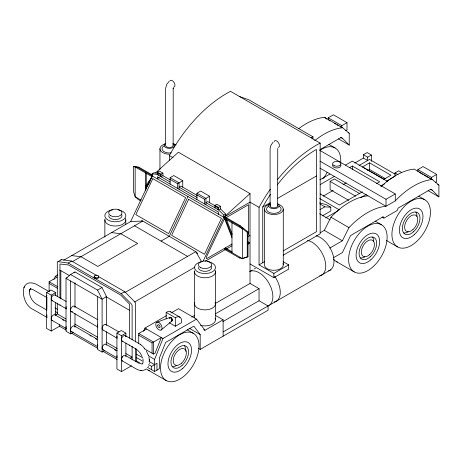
<?xml version="1.0" encoding="UTF-8"?>
<svg xmlns="http://www.w3.org/2000/svg" width="462" height="462" viewBox="0 0 462 462"><rect width="100%" height="100%" fill="white"/><g stroke="black" fill="none" stroke-linecap="round" stroke-linejoin="round"><path stroke-width="0.69" d="M51.213 331.029L51.213 295.143L46.656 292.51L46.656 328.401L51.213 331.029L59.5 326.247L66.32 330.18M55.636 315.078L55.636 302.35M106.531 325.363L106.531 296.644L101.986 287.537L74.994 271.951L70.565 274.509L66.02 278.367L66.02 331.254L70.565 333.876L70.565 280.988M74.994 326.957L74.994 313.531M97.563 296.575L97.563 349.463L102.108 352.084L102.108 299.197L97.563 290.09L70.565 274.509M106.531 345.166L106.531 331.739M121.471 371.592L121.471 335.707L116.921 333.079L116.921 368.965L121.471 371.592L131.52 365.794M125.895 356.595L125.895 343.168M162.93 173.135L160.343 174.63L157.375 172.915L157.375 172.066L159.228 170.998L162.93 173.135L162.93 175.699L170.149 179.868M172.21 320.27C171.263 321.61 171.344 321.564 172.216 320.23C172.182 318.971 171.183 317.221 169.733 317.504L156.745 322.291M171.125 321.182L172.014 320.911L172.182 319.814M121.477 359.378L121.489 359.702M121.489 359.038L121.552 358.674M143.139 362.075L142.562 363.831L142.758 363.606M149.272 363.559L149.37 362.878M121.639 358.304L121.772 357.934M169.352 317.989C170.403 316.378 172.349 318.89 172.216 320.178M46.916 314.859L46.853 317.151M49.07 291.62L36.198 284.188C17.891 276.397 21.339 304.828 33.073 309.401L47.164 317.538M29.799 289.657L29.539 290.211L29.966 289.304L29.337 291.77L29.377 291.308C29.325 296.408 32.23 301.461 36.527 304.169L46.91 310.164M277.749 148.481L277.627 205.688M53.962 279.568L55.273 276.305L57.756 274.873M143.636 331.341L144.947 328.078L166.695 315.523M198.325 348.342L200.19 349.422L200.19 334.575L193.867 326.143L165.662 342.429L159.344 358.16L159.344 368.728L154.603 371.465L154.603 359.372L162.988 338.496L196.541 319.127L204.932 330.313L223.123 319.814L223.123 336.18M121.928 357.559L122.124 357.201M63.594 260.268L130.677 221.541L152.194 175.912L152.194 173.776L154.042 172.707L157.935 173.348M188.011 196.593L169.265 236.342L161.042 241.089M203.234 260.938L223.827 217.273L250.023 193.595L178.396 152.235L155.63 172.805M23.862 287.635L24.394 286.527M148.267 366.528L148.533 365.973M320.143 232.802L324.347 230.376L330.942 217.209A68.07 39.299 -60 0 1 367.971 195.83M329.793 248.065L342.388 240.794L348.983 227.627A68.07 39.299 -60 0 1 386.013 206.248L395.276 200.901A68.07 39.299 -60 0 1 432.299 179.522L438.9 185.071L438.9 196.87L428.072 190.615M173.446 87.774L173.129 88.542L173.215 88.236L173.14 145.363M262.751 262.722L262.751 206.97L265.581 202.027A104.805 60.51 -60 0 1 270.426 194.404M29.701 289.876L30.319 289.021L31 288.917L30.053 289.218L30.648 288.912L29.857 289.495L30.706 288.975L32.513 289.351L46.835 297.557M122.338 356.855L122.58 356.537M150.058 181.323L145.53 187.815L146.269 187.387L149.151 183.258M145.53 186.099L152.194 176.767L135.164 166.938L133.374 166.661L133.374 191.314L135.164 196.72L138.126 199.451L140.592 200.878M148.77 182.172L151.265 178.673M273.134 142.117L271.032 145.12L270.097 148.695L270.091 205.688M169.219 81.243L166.707 84.454L165.61 88.369L165.604 145.363A3.771 2.177 0 0 0 169.866 147.522A3.771 2.177 0 0 0 173.013 144.802M159.228 177.235L157.375 178.91L157.375 176.767L218.642 212.139L218.642 214.276M73.984 272.811L74.994 271.951M169.733 317.504L169.335 318.023L170.363 317.469M161.047 330.047L171.997 320.946M96.933 275.652L71.656 261.059L61.429 259.615L57.3 262.07L57.3 296.639M60.759 260.066L61.429 259.615M145.98 369.144C143.064 371.304 138.998 370.68 136.071 368.867L121.98 360.73C120.438 358.737 122.88 354.562 125.387 355.474L139.437 363.582M133.374 166.661L134.113 166.233L138.866 167.192L152.443 175.029M141.21 200.208L135.164 196.72L135.164 166.938L135.903 166.511M135.164 166.938L138.126 167.619L138.866 167.192M157.375 172.915L157.744 172.701L157.744 174.422L158.934 175.11M157.744 174.422L152.194 173.776M160.343 174.63L160.343 176.351L160.712 176.138M160.343 176.351L161.082 176.767L162.93 175.699M170.103 184.119L170.103 177.703L173.804 175.566L182.756 180.734L182.756 187.15M170.103 179.412L177.575 183.726L182.756 180.734M57.969 261.619L68.197 263.057L71.656 261.059M72.28 261.723L142.752 221.038L195.778 251.646L197.736 253.678M196.962 199.624L196.962 193.214L200.664 191.072L209.621 196.246L209.621 202.656M328.211 119.785L328.211 117.804L333.402 114.807L347.002 122.655L347.002 129.972L345.593 130.786M49.116 291.718L49.116 281.756L56.913 277.252L55.273 276.305M67.129 277.726L66.02 278.367L102.108 299.197L106.531 296.644M196.962 194.924L204.435 199.238L209.621 196.246M311.145 137.884L312.988 136.827L312.988 138.987M46.656 292.51L51.086 289.957L55.636 292.585L55.636 295.328M328.211 117.804L341.811 125.652L347.002 122.655M51.213 295.143L55.636 292.585M215.309 207.652L214.94 207.865L214.94 205.301L216.793 204.233L220.495 206.37L220.495 208.934L225.675 214.062L225.675 215.598M215.309 205.942L214.94 206.156L217.902 207.865L220.495 206.37M319.889 149.7L341.002 137.509L342.625 138.444L349.226 145.097L349.226 133.241L342.625 127.749L324.584 117.331A68.07 39.299 -60 0 0 298.706 128.65M218.272 209.361L217.902 209.575L217.902 207.865M220.495 208.934L218.642 210.002L205.919 202.656L207.767 201.588L214.986 205.752M250.023 263.923L273.856 277.685L288.669 269.132L288.669 264.859L273.856 273.412L259.049 264.859L259.049 207.351L250.023 202.142L223.827 217.273L223.827 215.136L225.675 214.062M97.563 290.09L101.986 287.537M55.434 315.003L57.3 313.929L66.026 318.965M231.97 237.722L224.567 218.555L224.567 217.527L225.306 217.1L240.119 225.652L248.002 231.988L248.002 256.635L242.342 258.599L239.38 257.912L224.567 249.359L224.567 248.337L242.342 258.599L248.002 256.635M225.918 217.775L248.544 204.712L248.544 234.494M262.751 206.97L270.247 202.645M277.743 198.319L316.47 175.958M68.197 263.057L121.217 293.67L124.676 291.666L134.91 302.038L135.574 303.263L135.574 341.955M224.567 217.527L239.38 226.08L240.119 225.652M319.871 179.868L329.862 174.105M345.478 165.09L352.344 161.123L387.543 181.445M354.81 163.028L363.432 158.05L363.432 154.724L367.134 152.587L371.367 155.03L371.367 161.336M124.676 292.694L195.778 251.646L201.623 261.711M232.034 244.023L206.56 258.732L206.56 256.733L224.567 218.555L242.342 228.811L243.081 228.384L241.303 227.362M320.16 184.598L334.396 176.38M349.249 167.804L352.344 166.014L379.689 181.803L376.594 183.587M363.432 154.724L367.665 157.172L371.367 155.03M348.752 200.358L330.111 189.593L330.111 181.416L334.344 178.973L359.823 193.682M359.043 165.477L369.519 159.43L394.998 174.139M70.565 333.876L73.331 332.282M247.262 257.063L247.262 232.415L248.002 231.988M369.519 162.849L362.508 166.898L383.922 179.262L390.933 175.213L369.519 162.849L369.519 169.502L385.429 178.684M134.604 301.986L194.854 267.198M205.082 261.296L225.058 249.763M226.305 249.041L231.924 245.801M248.152 236.428L250.023 235.349M323.256 196.119L333.16 190.402M343.058 184.685L346.154 182.894M367.764 170.513L369.519 169.41M248.1 243.301L249.284 242.614L249.284 243.468L248.1 244.155M319.941 209.673L324.861 206.837L330.78 207.224L330.78 211.024L322.309 215.921M239.38 257.912L240.119 257.484M116.921 333.079L121.344 330.521L125.895 333.148L125.895 336.804M362.358 191.805L339.454 205.03L320.189 193.907M386.388 181.26L395.01 176.282L395.01 172.955L398.712 170.819L401.738 172.563M121.471 335.707L125.895 333.148M325.826 217.793L338.213 210.637M360.683 197.667L366.302 194.421M380.665 186.128L384.413 183.963M417.885 171.569L417.885 169.577L423.077 166.58L436.677 174.434L436.677 181.803L435.273 182.611M102.108 352.084L104.874 350.491M171.668 312.653L178.499 308.708L196.541 319.127M138.739 343.462L138.739 333.5L146.535 328.996M259.049 264.859L264.599 261.654M283.223 250.901L316.47 231.705L316.47 149.457L314.576 150.52A104.805 60.51 -60 0 0 277.275 184.904M250.427 271.125L252.275 270.051M254.129 268.982L255.365 268.272M283.223 255.18L320.172 233.847L320.172 143.093L230.492 91.32A110.048 63.537 -60 0 0 169.369 155.578L169.369 160.609M320.01 161.18L386.013 199.289L395.276 193.942L395.276 200.901M417.885 169.577L431.485 177.431L436.677 174.434M169.219 322.719L175.323 326.247L181.491 322.684A8.605 4.966 -60 0 0 175.323 317.694L166.164 312.41L166.164 318.82M191.695 317.123L194.698 315.39M215.067 303.626L250.023 283.449L259.049 288.652L259.049 300.745L222.84 321.65M138.739 335.21L152.073 342.902L161.348 337.549L155.059 353.205L153.551 354.077L144.196 348.671M130.249 358.2L132.115 357.12L125.878 353.522M215.35 313.883L259.049 288.652M382.114 217.042L383.98 218.116L397.308 210.424L398.123 208.079L430.676 189.281L432.299 190.217L438.9 196.87M135.528 361.642L136.556 361.047L141.99 364.183M333.391 257.784L342.388 252.587L350.612 235.505L383.165 216.713L383.98 218.116M148.625 364.622L151.64 366.366L156.97 363.282L156.97 370.097M223.123 331.907L268.07 305.954L268.07 310.233L200.19 349.422M269.519 305.116L330.642 269.831M130.677 221.541L142.752 221.038L141.32 220.865M122.58 360.943L121.98 360.73M141.528 370.524L140.298 370.426M111.498 232.611L120.801 233.708L137.641 243.434L97.817 266.424L80.977 256.705L71.674 255.607M319.6 202.933L326.339 204.654L330.78 207.224M170.449 317.492L170.744 317.631M239.518 96.529L248.758 99.746L312.988 136.827M432.299 179.522L414.258 169.104A68.07 39.299 -60 0 0 381.196 186.521M328.829 120.143L330.064 120.859M334.396 123.354L335.631 124.07M336.867 124.78L338.103 125.497M339.957 126.565L341.193 127.281M419.121 172.28L422.828 174.422M424.064 175.138L428.389 177.633M429.631 178.349L430.867 179.065M348.019 132.548L349.226 133.241M437.687 184.373L438.9 185.071M340.76 137.37L342.625 138.444M430.434 189.143L432.299 190.217M338.398 138.843L349.226 145.097M395.01 172.955L398.036 174.705M363.432 158.05L367.665 160.499L367.665 157.172M328.898 144.387L335.117 147.979M418.572 196.159L424.797 199.751A27.229 15.72 -60 0 1 416.164 241.926A27.229 15.72 -60 0 1 392.584 228.315A27.229 15.72 -60 0 1 424.797 199.751M319.935 150.445L395.276 193.942M320.004 168.139L386.013 206.248L386.013 199.289M330.111 181.416L355.59 196.125M375.265 221.159L381.491 224.751A27.229 15.72 -60 0 1 372.857 266.932A27.229 15.72 -60 0 1 349.278 253.315A27.229 15.72 -60 0 1 381.491 224.751M319.692 198.516L339.454 209.921M386.365 240.448L397.568 246.91M319.964 204.013L324.861 206.837M330.942 217.209L348.983 227.627M319.635 213.756L330.128 219.814M324.347 230.376L342.388 240.794M169.369 155.578L172.979 157.663M336.215 261.498L354.262 271.916M170.103 177.703L179.054 182.871L179.054 189.287M196.962 193.214L205.919 198.383L205.919 204.793M214.94 205.301L218.642 207.438L218.642 210.002L223.827 215.136M196.962 195.351L180.908 186.076L179.054 187.15L196.962 197.488M170.103 181.976L157.375 174.636L157.375 172.066L161.082 174.203L161.082 176.767M138.126 167.619L152.316 175.814M152.194 175.912L223.827 217.273M283.114 261.654L288.669 264.859M247.62 241.655L249.284 242.614M225.306 247.909L232.097 251.825M134.529 225.785L187.555 256.393M259.049 300.745L268.07 305.954M215.304 315.298L223.123 319.814M203.69 329.597L204.932 330.313M170.617 311.798L179.932 317.175M188.993 328.112L200.19 334.575M98.787 276.721L124.676 291.666M187.162 329.764L193.382 333.356A27.229 15.72 -60 0 1 184.748 375.537A27.229 15.72 -60 0 1 161.169 361.919A27.229 15.72 -60 0 1 193.382 333.356M69.26 275.508L59.95 270.137A0.629 0.364 -60 0 0 60.135 270.443M105.879 296.65L129.464 310.268A0.629 0.364 -60 0 0 129.579 310.551M144.947 328.078L162.988 338.496M49.116 281.756L57.756 286.74M138.739 333.5L153.551 342.047L153.551 354.077M49.116 283.466L57.6 288.363M55.128 295.114L66.233 301.53M74.486 306.294L97.8 319.75M106.023 324.503L118.982 331.982M125.11 335.522L139.206 343.659M148.377 355.78L154.603 359.372M51.721 300.375L66.528 308.928M71.073 311.55L97.811 327.056M102.616 329.758L117.048 338.161M122.257 341.1L136.302 349.208M136.556 354.238L142.781 357.831M149.001 361.423L154.603 364.651M54.972 307.9L57.461 309.332M136.556 357.657L143.191 361.486M55.33 311.527L57.738 312.918M74.757 324.006L97.823 337.324M106.549 342.365L117.152 348.481M54.972 313.946L56.537 314.847M147.418 367.319L154.603 371.465M55.128 314.911L66.233 321.321M74.486 326.085L97.182 339.189M106.023 344.294L117.134 350.71M62.601 319.704L63.837 320.42M89.876 335.452L91.112 336.169M95.455 338.675L96.691 339.385M114.668 349.769L116.528 350.843M148.111 370.102L166.153 380.515M51.715 320.166L66.528 328.719M71.073 331.341L97.453 346.575M102.616 349.549L116.811 357.744M71.275 333.044L97.932 348.435M102.893 351.299L117.152 359.528M140.188 344.288L139.824 344.04L142.614 346.223L144.849 348.723M140.465 344.479L140.806 344.71M239.38 226.08L247.262 232.415M170.79 317.654L171.171 317.943M121.217 293.67L131.445 304.036L132.115 305.261L132.115 339.836M324.584 117.331L326.784 119.161M137.301 349.896L140.223 353.043L142.094 356.421M171.206 317.983L171.477 318.283M125.387 355.474L125.728 355.948M171.552 318.376L171.783 318.728M146.315 350.883L148.481 355.584M171.841 318.832L172.014 319.213M226.432 219.283L232.213 234.28M225.444 219.057L231.97 236.007M172.06 319.323L172.164 319.71M186.099 351.322L185.302 347.69A12.439 7.184 -60 0 0 184.425 345.749M148.937 357.172L149.451 361.44M142.874 358.783L143.18 360.608M149.342 359.494L149.37 359.904M149.399 360.239L149.434 360.683M431.485 177.431L431.485 179.418M352.344 166.014L352.344 169.519M341.811 125.652L341.811 127.639M283.281 209.107L283.281 264.859M273.856 273.412L273.856 277.685M264.431 209.107L264.431 264.859A9.425 5.44 0 0 0 275.086 270.253A9.425 5.44 0 0 0 282.963 263.45M250.023 193.595L250.023 283.449M242.342 228.811L242.342 258.599M231.97 222.828L231.97 252.61M215.477 271.731L215.477 319.831M204.435 199.238L204.435 203.938M194.531 271.783L194.531 317.787M177.575 183.726L177.575 188.432M175.323 317.694L175.323 326.247M159.944 148.787L159.944 169.514M152.073 342.902L152.073 353.222M151.64 366.366L151.64 369.756M146.269 173.186L146.269 185.672M146.269 186.244L146.269 188.802M145.53 172.921L145.53 190.65M136.556 348.954L136.556 361.047M135.574 348.406L135.574 361.301M132.115 346.315L132.115 359.898M129.464 338.172L129.383 304.002L120.801 295.137L68.474 264.957L59.95 264.01L59.95 298.042M125.803 219.958L125.803 224.232M104.857 220.004L104.857 237.11M74.994 282.744L74.994 307.155M60.84 270.339L60.84 298.96M59.5 324.855L59.5 326.247M57.3 303.124L57.3 313.929M46.881 297.182L46.881 309.274M129.464 345.328A0.629 0.364 -60 0 1 129.579 344.906M59.95 305.197A0.629 0.364 -60 0 1 60.072 304.776M149.342 370.691A27.229 15.72 -60 0 1 146.448 368.872M176.802 365.384A12.439 7.184 -60 0 1 172.407 366.562M46.783 297.205A3.142 1.813 -60 0 1 46.853 295.201M52.656 320.385A3.142 1.813 -60 0 1 51.79 316.741A3.142 1.813 -60 0 1 55.44 315.298M52.656 300.595A3.142 1.813 -60 0 1 51.79 296.951A3.142 1.813 -60 0 1 55.44 295.501M122.748 341.175A3.142 1.813 -60 0 1 122.182 337.289A3.142 1.813 -60 0 1 125.768 336.226M117.117 337.924A3.142 1.813 -60 0 1 117.048 336.001M117.117 357.715A3.142 1.813 -60 0 1 117.048 355.792M259.049 207.351A110.048 63.537 -60 0 1 270.322 189.177M277.535 179.585A110.048 63.537 -60 0 1 320.172 143.093M215.113 302.235A10.47 6.046 0 0 1 205.503 309.863A10.47 6.046 0 0 1 194.687 302.795M215.113 318.266A10.47 6.046 0 0 1 211.683 324.515A10.47 6.046 0 0 1 200.41 325.288M125.433 218.393A10.47 6.046 0 0 1 115.829 226.022A10.47 6.046 0 0 1 105.013 218.953M215.113 270.166A10.47 6.046 0 0 1 205.503 277.795A10.47 6.046 0 0 1 194.687 270.732M118.001 209.858A10.47 6.046 0 0 1 123.931 219.155A10.47 6.046 0 0 1 106.774 219.196A10.47 6.046 0 0 1 112.578 209.875M121.766 214.697A6.67 3.852 0 0 1 116.228 219.519A6.67 3.852 0 0 1 108.662 215.725M207.675 261.636A10.47 6.046 0 0 1 213.611 270.928A10.47 6.046 0 0 1 196.454 270.969A10.47 6.046 0 0 1 202.252 261.648M211.44 266.47A6.67 3.852 0 0 1 205.902 271.298A6.67 3.852 0 0 1 198.337 267.498M249.572 271.564A19.548 11.284 60 0 1 269.594 284.43A19.548 11.284 60 0 1 267.411 306.191M274.671 276.288A19.548 11.284 60 0 1 274.232 302.061M307.374 240.419A19.548 11.284 60 0 1 324.278 258.062A19.548 11.284 60 0 1 319.716 275.802M316.181 235.782A19.548 11.284 60 0 1 332.484 253.228A19.548 11.284 60 0 1 328.534 270.899M372.534 237.145A12.439 7.184 -60 0 1 373.712 241.545M364.911 256.78A12.439 7.184 -60 0 1 360.516 257.958M337.451 262.093A27.229 15.72 -60 0 1 333.593 259.234M415.835 212.145A12.439 7.184 -60 0 1 417.019 216.539M408.217 231.78A12.439 7.184 -60 0 1 403.823 232.958M319.831 150.375A27.229 15.72 -60 0 1 340.627 163.098M314.674 140.691A68.07 39.299 -60 0 1 342.625 127.749M278.569 204.395A9.425 5.44 0 0 1 280.809 212.786A9.425 5.44 0 0 1 266.135 212.231A9.425 5.44 0 0 1 270.253 204.083M279.031 206.121A7.311 4.222 0 0 1 277.512 212.768L275.75 213.19A7.311 4.222 0 0 1 267.527 211.221A7.311 4.222 0 0 1 268.688 206.121M169.369 154.227A9.425 5.44 0 0 1 160.129 149.844A9.425 5.44 0 0 1 165.766 143.757M172.979 143.757A9.425 5.44 0 0 1 176.034 144.935M171.263 152.864A7.311 4.222 0 0 1 162.306 149.879L162.058 148.787A7.311 4.222 0 0 1 164.201 145.801M173.048 143.243A5.197 3.003 0 0 1 173.048 147.488A5.197 3.003 0 0 1 165.696 147.488A5.197 3.003 0 0 1 165.696 143.243M277.535 203.569A5.197 3.003 0 0 1 277.535 207.813A5.197 3.003 0 0 1 270.178 207.813A5.197 3.003 0 0 1 270.178 203.569M277.5 205.128A3.771 2.177 0 0 1 273.365 207.848A3.771 2.177 0 0 1 270.593 204.602M66.216 328.332A3.142 1.813 -60 0 1 66.147 326.409M66.216 308.541A3.142 1.813 -60 0 1 66.147 306.618M103.043 329.966A3.142 1.813 -60 0 1 102.893 325.987A3.142 1.813 -60 0 1 106.335 324.89M103.557 349.774A3.142 1.813 -60 0 1 102.685 346.13A3.142 1.813 -60 0 1 106.335 344.681M72.58 311.59A3.142 1.813 -60 0 1 70.559 310.198A3.142 1.813 -60 0 1 72.592 306.473A3.142 1.813 -60 0 1 74.971 307.218M72.014 331.566A3.142 1.813 -60 0 1 71.356 327.564A3.142 1.813 -60 0 1 74.971 327.009M97.759 346.54A3.142 1.813 -60 0 1 97.69 344.617M97.759 326.749A3.142 1.813 -60 0 1 97.69 324.826M98.66 277.015A2.304 1.328 0 0 1 96.136 278.678A2.304 1.328 0 0 1 94.444 276.698M169.952 80.798A3.771 2.108 58.5 0 1 174.128 82.588A3.771 2.108 58.5 0 1 173.712 87.035M274.197 141.701A3.771 2.108 58.5 0 1 278.349 142.504A3.771 2.108 58.5 0 1 278.199 147.361M327.154 172.303A16.667 9.621 -60 0 1 322.788 178.875M166.164 312.41A8.605 4.966 -60 0 1 171.466 312.491M171.587 312.635A8.605 4.966 -60 0 1 171.806 312.959M169.664 318.145A1.675 0.97 60 0 1 169.825 317.937M170.622 317.896A1.675 0.97 60 0 1 170.928 318.081M171.229 318.353A1.675 0.97 60 0 1 171.489 318.693M171.702 319.075A1.675 0.97 60 0 1 171.852 319.473M171.829 320.507A1.675 0.97 60 0 1 171.668 320.72M340.829 164.894A4.187 2.42 0 0 1 336.786 167.937A4.187 2.42 0 0 1 332.738 164.894M152.789 178.65L135.816 214.639L168.67 233.605L185.643 197.62L152.789 178.65M188.606 199.33L171.633 235.314L204.487 254.285L221.46 218.295L188.606 199.33M158.992 322.603L158.177 322.228A4.435 2.558 60 0 0 156.433 326.992A4.435 2.558 60 0 0 161.7 329.412A4.435 2.558 60 0 0 158.992 322.603M182.819 368.318A16.667 9.621 -60 0 0 188.098 342.504A16.667 9.621 -60 0 0 168.382 359.985A16.667 9.621 -60 0 0 182.819 368.318M182.045 365.436A12.439 7.184 -60 0 0 185.99 346.165A12.439 7.184 -60 0 0 171.269 359.211A12.439 7.184 -60 0 0 182.045 365.436M370.154 256.832A12.439 7.184 -60 0 0 374.093 237.56A12.439 7.184 -60 0 0 359.378 250.612A12.439 7.184 -60 0 0 370.154 256.832M370.922 259.713A16.667 9.621 -60 0 0 376.207 233.899A16.667 9.621 -60 0 0 356.491 251.386A16.667 9.621 -60 0 0 370.922 259.713M414.229 234.713A16.667 9.621 -60 0 0 419.513 208.899A16.667 9.621 -60 0 0 399.797 226.38A16.667 9.621 -60 0 0 414.229 234.713M413.455 231.826A12.439 7.184 -60 0 0 417.4 212.555A12.439 7.184 -60 0 0 402.685 225.606A12.439 7.184 -60 0 0 413.455 231.826M200.312 267.481A6.67 3.852 0 0 0 211.457 265.725A6.67 3.852 0 0 0 203.251 261.03A6.67 3.852 0 0 0 200.312 267.481M110.632 215.702A6.67 3.852 0 0 0 121.777 213.952A6.67 3.852 0 0 0 113.577 209.257A6.67 3.852 0 0 0 110.632 215.702M95.288 277.662A2.304 1.328 0 0 0 98.741 276.507A2.304 1.328 0 0 0 95.288 275.358A2.304 1.328 0 0 0 95.288 277.662M181.462 363.271A9.269 5.353 -60 0 0 184.402 348.908A9.269 5.353 -60 0 0 173.435 358.633A9.269 5.353 -60 0 0 181.462 363.271M369.571 254.666A9.269 5.353 -60 0 0 372.511 240.304A9.269 5.353 -60 0 0 361.544 250.029A9.269 5.353 -60 0 0 369.571 254.666M412.878 229.666A9.269 5.353 -60 0 0 415.817 215.304A9.269 5.353 -60 0 0 404.851 225.029A9.269 5.353 -60 0 0 412.878 229.666M157.715 325.629A1.675 0.97 60 0 0 159.592 327.673A1.675 0.97 60 0 0 159.378 325.196A1.675 0.97 60 0 0 157.715 325.629M334.69 165.904A4.187 2.42 0 0 0 340.973 163.808A4.187 2.42 0 0 0 334.69 161.712A4.187 2.42 0 0 0 334.69 165.904"/></g></svg>
